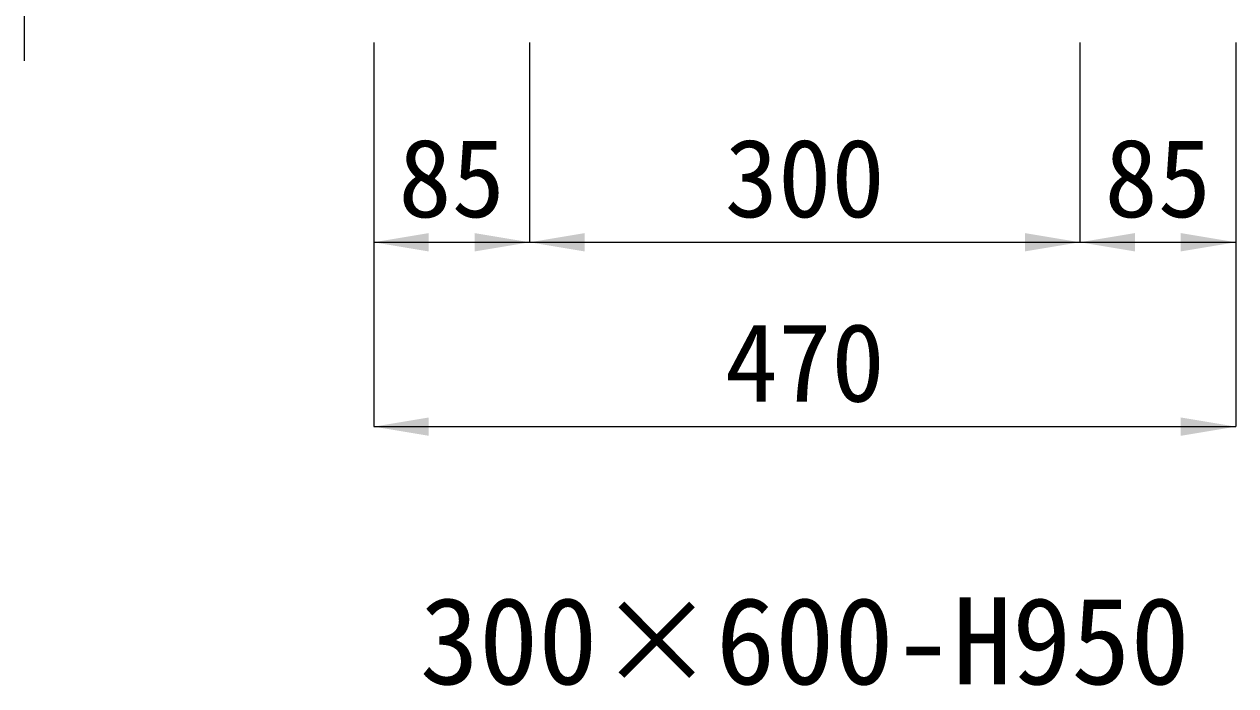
# Model space of a CAD drawing. Units: millimetres at full size. Extents: x -1934 to 78146, y -143454 to -112471.
# Drawn here: x 12473 to 13133, y -140973 to -140612 of the extents above; entities that cross this region are included whole.
import ezdxf
from ezdxf.enums import TextEntityAlignment as Align

# ---------------------------------------------------------------- set-up
doc = ezdxf.new("R2010")
doc.units = ezdxf.units.MM
doc.header["$LTSCALE"] = 23
doc.layers.add('0_2', color=7, linetype='Continuous', lineweight=13)
doc.layers.add('寸法線', color=7, linetype='Continuous', lineweight=13)
doc.styles.add('ＭＳ ゴシック', font='')
doc.styles.get('ＭＳ ゴシック').set_extended_font_data('MS Gothic')

# ---------------------------------------------------------------- blocks, each defined once
blk = doc.blocks.new('filled_arrow')
at = {"color": 0, "linetype": 'Continuous', "lineweight": -2}
blk.add_solid([(7.5, 1.25), (0, 0), (7.5, -1.25)], dxfattribs=at)

msp = doc.modelspace()

# ---------------------------------------------------------------- linework, layer by layer
at = {"layer": '寸法線'}
for p, q in [((12472.59, -140412.46), (12472.59, -140632.46)), ((12663.15, -140622.46), (12663.15, -140731.26)), ((12663.15, -140622.46), (12663.15, -140831.73)), ((12748.15, -140622.46), (12748.15, -140731.26)), ((12748.15, -140622.46), (12748.15, -140731.26)), ((13048.15, -140622.46), (13048.15, -140731.26)), ((13048.15, -140622.46), (13048.15, -140731.26)), ((13133.15, -140622.46), (13133.15, -140731.26)), ((13133.15, -140622.46), (13133.15, -140831.73)), ((12663.15, -140731.26), (12748.15, -140731.26)), ((12748.15, -140731.26), (13048.15, -140731.26)), ((13048.15, -140731.26), (13133.15, -140731.26)), ((12663.15, -140831.73), (13133.15, -140831.73))]:
    msp.add_line(p, q, dxfattribs=at)

# ---------------------------------------------------------------- block references
at = {"layer": '寸法線', "xscale": 4, "yscale": 4}
for p in [(12663.15, -140731.26), (12748.15, -140731.26), (13048.15, -140731.26), (12663.15, -140831.73)]:
    msp.add_blockref('filled_arrow', p, dxfattribs=at)
at = {"layer": '寸法線', "xscale": 4, "yscale": 4, "rotation": 180}
for p in [(12748.15, -140731.26), (13048.15, -140731.26), (13133.15, -140731.26), (13133.15, -140831.73)]:
    msp.add_blockref('filled_arrow', p, dxfattribs=at)

# ---------------------------------------------------------------- texts
at = {"layer": '0_2', "style": 'ＭＳ ゴシック'}
msp.add_text('300×600-H950', height=47.47, dxfattribs=at).set_placement((12898.15, -140948.41), align=Align.MIDDLE_CENTER)
at = {"layer": '寸法線', "style": 'ＭＳ ゴシック'}
for s, p in [('85', (12705.65, -140696.26)), ('300', (12898.15, -140696.26)), ('85', (13090.65, -140696.26)), ('470', (12898.15, -140796.73))]:
    msp.add_text(s, height=42.72, dxfattribs=at).set_placement(p, align=Align.MIDDLE_CENTER)

doc.saveas('drawing.dxf')
